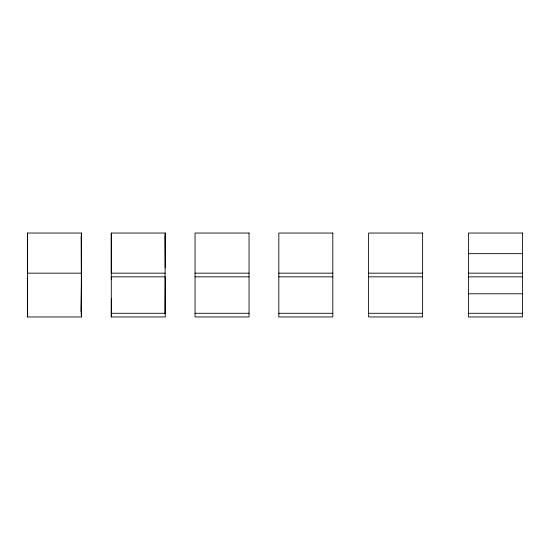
<?xml version="1.0" encoding="UTF-8"?>
<svg xmlns="http://www.w3.org/2000/svg" width="550" height="550" viewBox="0 0 550 550"><rect width="100%" height="100%" fill="white"/><g stroke="black" fill="none" stroke-linecap="round" stroke-linejoin="round"><path stroke-width="0.82" d="M81.489 313.775L81.139 236.83L81.517 233.042L27.521 233.042L27.521 273.164L81.517 273.164L81.496 267.953L81.125 311.465M111.375 279.373L111.286 276.836L165.282 276.836L165.282 316.958L111.286 316.958L111.279 265.519L111.286 233.042L165.282 233.042L164.876 313.17M81.517 276.836L81.125 312.324M111.286 233.042L111.286 273.164L165.282 273.164M111.375 298.808L111.286 316.958M165.282 233.042L164.904 236.83L165.261 267.953M468.504 253.653L522.5 253.653M195.051 273.164L249.047 273.164M278.816 273.164L332.812 273.164M368.61 273.164L422.613 273.164M468.504 273.164L522.5 273.164M195.051 276.836L249.047 276.836M278.816 276.836L332.812 276.836M368.61 276.836L422.613 276.836M468.504 276.836L522.5 276.836M468.504 293.776L522.5 293.776M111.286 313.287L165.282 313.287M195.051 313.287L249.047 313.287M278.816 313.287L332.812 313.287M368.61 313.287L422.613 313.287M468.504 313.287L522.5 313.287M27.521 276.836L27.521 316.958L81.517 316.958L81.517 233.042M81.111 313.17L81.517 316.958M27.521 233.042L27.521 316.958M249.047 233.042L195.051 233.042L195.051 316.958L249.047 316.958L249.047 233.042M332.812 233.042L278.816 233.042L278.816 316.958L332.812 316.958L332.812 233.042M422.613 233.042L368.61 233.042L368.61 316.958L422.613 316.958L422.613 233.042M522.5 233.042L468.504 233.042L468.504 316.958L522.5 316.958L522.5 233.042"/></g></svg>
